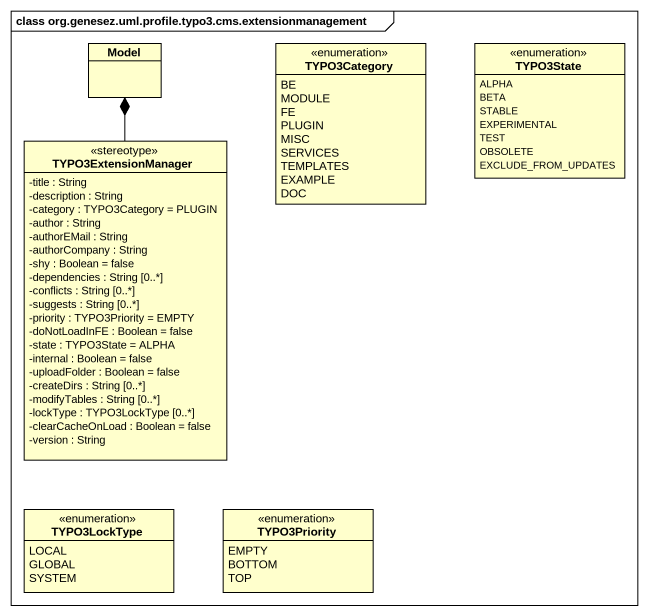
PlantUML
@startuml
mainframe class org.genesez.uml.profile.typo3.cms.extensionmanagement
hide circle
hide empty members
skinparam classAttributeIconSize 0
class Model
enum TYPO3Category {
  BE
  MODULE
  FE
  PLUGIN
  MISC
  SERVICES
  TEMPLATES
  EXAMPLE
  DOC
}
enum TYPO3State {
  ALPHA
  BETA
  STABLE
  EXPERIMENTAL
  TEST
  OBSOLETE
  EXCLUDE_FROM_UPDATES
}
class TYPO3ExtensionManager <<stereotype>> {
  -title : String
  -description : String
  -category : TYPO3Category = PLUGIN
  -author : String
  -authorEMail : String
  -authorCompany : String
  -shy : Boolean = false
  -dependencies : String [0..*]
  -conflicts : String [0..*]
  -suggests : String [0..*]
  -priority : TYPO3Priority = EMPTY
  -doNotLoadInFE : Boolean = false
  -state : TYPO3State = ALPHA
  -internal : Boolean = false
  -uploadFolder : Boolean = false
  -createDirs : String [0..*]
  -modifyTables : String [0..*]
  -lockType : TYPO3LockType [0..*]
  -clearCacheOnLoad : Boolean = false
  -version : String
}
enum TYPO3LockType {
  LOCAL
  GLOBAL
  SYSTEM
}
enum TYPO3Priority {
  EMPTY
  BOTTOM
  TOP
}
TYPO3ExtensionManager -up-* Model
@enduml
